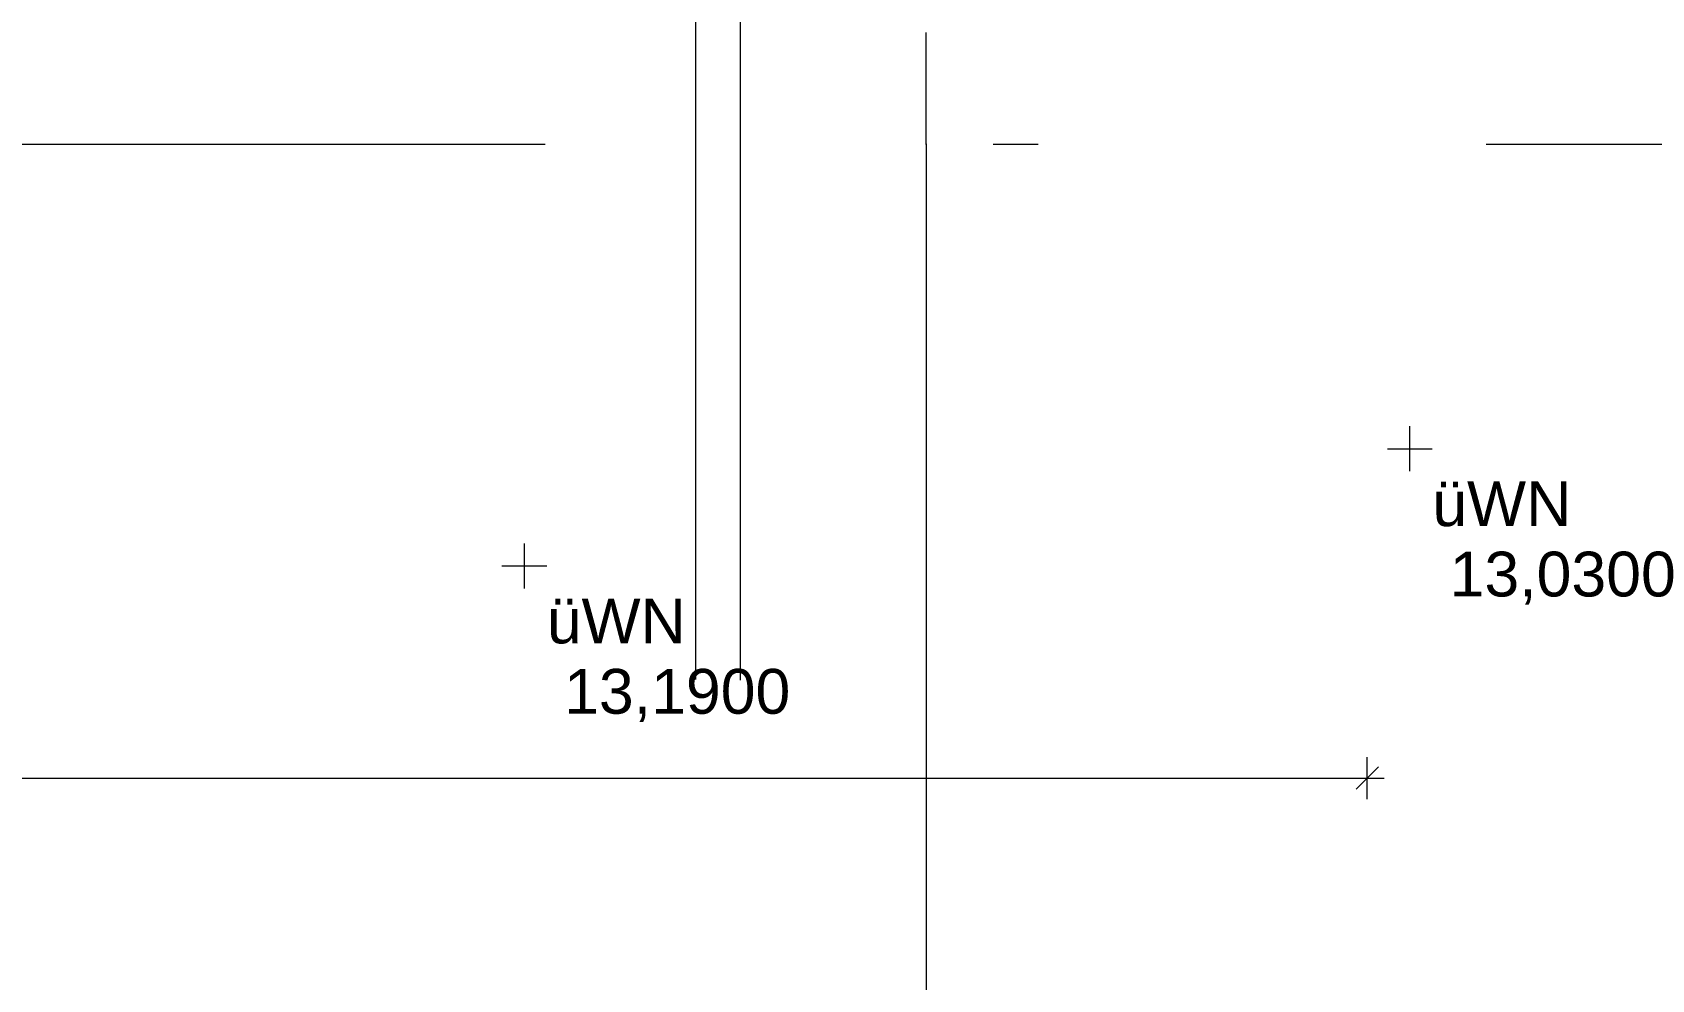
# Model space of a CAD drawing. Header units: metres. Extents: x -3 to 171, y -23 to 41.
# Drawn here: x 16.005 to 19.62, y 1.135 to 3.25 of the extents above; entities that cross this region are included whole.
import ezdxf

# ---------------------------------------------------------------- set-up
doc = ezdxf.new("R2010")
doc.units = ezdxf.units.M
doc.header["$MEASUREMENT"] = 0
doc.linetypes.add('Achse', pattern=[0.004, 0.002, -0.001, 0, -0.001])
doc.linetypes.add('Schnittlinie', pattern=[0.006, 0.003, -0.0015, 0, -0.0015])
for name, color, linetype in [('6._Dach PP STG1_1_000 Achsraster', 7, 'Continuous'), ('6._Dach PP STG1_1_851 Marker Schnitt', 7, 'Continuous'), ('6._Dach PP STG1_1_910 Allgemein Lageplan Höhen', 7, 'Continuous'), ('6._Dach PP STG1_1_950 Polierplan Bemaßung', 7, 'Continuous')]:
    doc.layers.add(name, color=color, linetype=linetype)
doc.styles.add('ERSTELLTER_STIL_1', font='arial.ttf')

msp = doc.modelspace()

# ---------------------------------------------------------------- linework, layer by layer
at = {"layer": '6._Dach PP STG1_1_000 Achsraster', "color": 5, "linetype": 'Achse', "lineweight": 0, "ltscale": 1000}
for p, q in [((18, 3), (18, 3.25)), ((-1.25, 3), (21, 3)), ((18, 3), (18, -22.5231))]:
    msp.add_line(p, q, dxfattribs=at)
msp.add_point((18, 3), dxfattribs=at)
msp.add_point((18, 3), dxfattribs=at)
at = {"layer": '6._Dach PP STG1_1_851 Marker Schnitt', "color": 7, "linetype": 'Schnittlinie', "lineweight": 13, "ltscale": 1000}
for p, q in [((17.4851, 4.805), (17.4851, -22.5231)), ((17.5851, 4.8037), (17.5851, -22.5231))]:
    msp.add_line(p, q, dxfattribs=at)
at = {"layer": '6._Dach PP STG1_1_910 Allgemein Lageplan Höhen', "color": 7, "linetype": 'Continuous', "lineweight": 13, "ltscale": 1000}
for p, q in [((19.0799, 2.2703), (19.0799, 2.3703)), ((19.0299, 2.3203), (19.1299, 2.3203)), ((17.1032, 2.0084), (17.1032, 2.1084)), ((17.0532, 2.0584), (17.1532, 2.0584))]:
    msp.add_line(p, q, dxfattribs=at)
at = {"layer": '6._Dach PP STG1_1_950 Polierplan Bemaßung', "color": 7, "linetype": 'Continuous', "lineweight": 13, "ltscale": 1000}
for p, q in [((18.985, 1.5377), (18.985, 1.6315)), ((18.96, 1.5596), (19.01, 1.6096)), ((11.035, 1.5846), (18.985, 1.5846)), ((18.985, 1.5846), (19.0225, 1.5846))]:
    msp.add_line(p, q, dxfattribs=at)

# ---------------------------------------------------------------- texts
at = {"layer": '6._Dach PP STG1_1_910 Allgemein Lageplan Höhen', "color": 7, "linetype": 'Continuous', "lineweight": 13, "char_height": 0.1, "attachment_point": 1, "style": 'ERSTELLTER_STIL_1'}
for s, insert in [('\\A1;{\\pql;\\fArial|b0|i0|c0|p0;\\W1.000000;üWN}', (19.1299, 2.2474)), ('\\A1;{\\pql;\\fArial|b0|i0|c0|p0;\\W1.000000; 13,0300}', (19.1299, 2.0903)), ('\\A1;{\\pql;\\fArial|b0|i0|c0|p0;\\W1.000000;üWN}', (17.1532, 1.9855)), ('\\A1;{\\pql;\\fArial|b0|i0|c0|p0;\\W1.000000; 13,1900}', (17.1532, 1.8284))]:
    msp.add_mtext(s, dxfattribs=dict(at, insert=insert))

doc.saveas('drawing.dxf')
